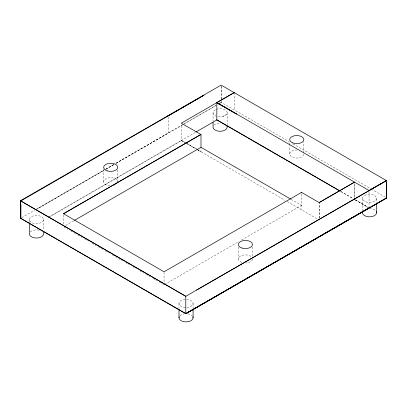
<?xml version="1.0" encoding="UTF-8"?>
<svg xmlns="http://www.w3.org/2000/svg" width="407" height="407" viewBox="0 0 407 407"><rect width="100%" height="100%" fill="white"/><g stroke="black" fill="none" stroke-linecap="round" stroke-linejoin="round"><path stroke-width="0.31" stroke-dasharray="2.04 1.53" d="M319.144 218.121L319.154 203.195M303.754 154.329A7.056 4.05 0.3 0 1 296.24 158.074A7.056 4.05 0.3 0 1 289.667 153.739L289.708 145.569M289.713 144.943L289.728 141.799M303.759 153.073L303.815 141.763M319.154 218.132L319.256 203.266M354.599 197.558L354.695 183.415L354.706 197.619M376.577 198.367L376.338 199.42A7.056 4.075 0 0 1 364.53 201.246L363.405 200.402A7.056 4.075 0 0 1 364.53 195.487L365.99 194.836A7.056 4.075 0 0 1 375.63 196.327L376.577 198.367L376.577 202.752M35.938 209.727L103.602 170.574M105.805 169.302L114.057 164.53M116.254 163.253L182.814 124.746M183.364 124.425L216.351 105.342M220.197 103.113L221.296 102.478L289.229 141.702M48.265 217.486L195.574 132.25M105.057 169.526L36.839 208.979L103.775 170.365M105.606 169.205L113.863 164.433M116.061 163.161L183.735 124.023M184.285 123.708L216.193 105.255M220.045 103.027L221.143 102.391L221.143 101.155M21.744 217.689L34.651 210.241M105.968 169.098L115.298 163.716M115.842 163.4L168.518 133.013L168.518 116.316M222.746 116.529L226.592 114.311M49.359 216.85L181.547 140.532L184.788 142.384M65.695 225.427L73.947 220.665M164.611 284.442L238.858 241.575M241.605 239.988L301.551 205.377L301.551 193.646M186.945 143.62L196.667 149.171M197.212 149.481L200.992 151.638L200.992 148.555M293.081 143.925L370.691 188.726M371.24 189.046L385.551 197.309M340.868 191.478L352.94 198.453M355.769 200.086L368.004 207.153M340.908 191.575L352.986 198.55M355.082 199.857L367.953 207.295M291.158 199.374L301.551 205.377M181.4 140.329L185.205 142.526M185.75 142.842L196.637 149.125M197.181 149.44L200.992 151.638M185.953 143.076L181.4 140.451L181.4 124.359M186.503 143.396L197.517 149.756M198.067 150.071L285.083 200.31M287.286 201.582L318.045 219.353M64.047 227.014L67.893 229.238M70.64 230.825L75.585 233.679M77.783 234.946L82.178 237.485M84.376 238.756L88.227 240.975M92.074 243.198L95.92 245.416M98.118 246.688L102.513 249.226M105.26 250.814L109.107 253.032M112.403 254.935L122.843 260.963M125.595 262.551L129.441 264.769M132.738 266.677L136.584 268.895M139.881 270.797L143.727 273.021M145.925 274.287L149.771 276.511M153.068 278.413L156.914 280.637M159.661 282.219L164.062 284.758M355.163 199.812L369.027 207.911M221.154 86.34L221.281 100.615M221.286 101.236L221.296 102.478M369.032 191.738L369.068 207.153M362.464 198.367L362.464 212.149M301.053 205.087L301.053 209.534M252.462 247.008L252.462 257.046M238.349 247.013L238.349 258.933M234.188 92.633L234.188 109.926M227.172 112.79L227.172 124.69M221.143 86.335L221.143 100.539M213.054 112.79L213.054 120.93M193.096 303.418L193.096 308.43M178.983 303.418L178.983 308.43M164.062 272.41L164.062 282.906M117.765 169.836L117.765 181.751A7.056 4.07 0 0 0 110.913 177.681A7.056 4.07 0 0 0 103.663 181.517A7.056 4.07 0 0 0 110.094 185.811M103.648 169.21L103.653 181.751M63.497 214.967L63.497 224.232M43.503 219.541L43.503 230.189M29.39 219.541L29.39 222.049M186.655 299.359A7.056 4.075 0 0 1 193.091 303.597A7.056 4.075 0 0 1 186.04 307.494M185.429 307.478A7.056 4.075 0 0 1 178.988 303.24A7.056 4.075 0 0 1 186.04 299.343M218.284 116.723A7.056 4.075 0 0 0 221.937 116.723L225.102 115.669L226.928 113.843A7.056 4.075 0 0 0 225.102 109.905L223.641 109.259A7.056 4.075 0 0 0 216.585 109.259M216.585 116.316A7.056 4.075 0 0 1 216.066 109.452M179.93 315.786A7.056 4.075 0 0 1 184.213 313.889M187.866 313.889A7.056 4.075 0 0 1 192.155 315.786M30.332 231.914A7.056 4.075 0 0 1 39.428 230.255M369.52 208.699A7.056 4.075 0 0 1 375.63 210.734M214.001 125.158A7.056 4.075 0 0 1 220.111 123.123M289.667 153.739A7.056 4.05 0.3 0 1 297.186 149.99M252.467 258.928A7.056 4.07 0 0 1 246.021 262.988M241.88 262.459A7.056 4.07 0 0 1 240.415 256.054A7.056 4.07 0 0 1 251.521 256.893M115.7 184.63A7.056 4.07 0 0 1 114.24 185.277M37.993 223.474L36.447 223.616A7.056 4.075 0 0 1 30.332 221.581L29.63 220.599A7.056 4.075 0 0 1 34.62 215.608A7.056 4.075 0 0 1 43.264 218.488A7.056 4.075 0 0 1 38.273 223.479L37.993 223.474"/><path stroke-width="0.61" d="M386.416 180.586L185.79 296.291L20.35 200.778L221.143 85.099L386.416 180.586L369.027 190.501L216.794 102.554L234.188 92.633L181.293 123.179L200.982 134.529L63.497 213.731L164.062 271.795L301.551 192.409M354.589 199.405L354.599 198.173M369.073 207.768L185.79 313.7L20.671 218.31L20.35 200.778M20.889 218.437L20.961 204.716M196.571 290.069L386.65 180.535L386.65 197.944L185.79 313.583L20.671 218.31L20.671 201.017L203.999 95.243L168.518 115.695M218.549 104.065L219.648 103.429M196.118 131.934L216.834 119.943L216.834 102.656L236.467 113.991L216.834 102.656M63.497 213.731L200.992 134.351L200.992 147.319L74.496 220.35M301.053 192.124L319.154 202.574L354.543 182.143M386.65 197.944L185.79 313.7L386.65 197.944L386.441 182.448M167.562 115.97L168.284 115.649M216.834 119.826L340.318 191.163M216.834 119.943L339.809 190.944M200.992 147.319L290.608 199.059M20.961 200.987L185.79 296.291L185.79 313.7M319.154 202.574L354.629 182.092M376.577 203.378L376.577 212.775M354.706 198.234L354.706 199.471M213.054 122.186L213.054 127.198A7.056 4.075 0 0 0 221.032 131.237A7.056 4.075 0 0 0 226.928 126.139M193.096 309.681L193.096 317.826M178.983 309.681L178.983 317.826M43.503 231.446L43.503 233.949A7.056 4.075 0 0 1 36.447 238.024A7.056 4.075 0 0 1 29.39 233.949L29.39 222.675M192.857 316.768A7.056 4.075 0 0 1 186.04 321.901A7.056 4.075 0 0 1 179.222 316.768M376.338 211.716A7.056 4.075 0 0 1 369.52 216.85A7.056 4.075 0 0 1 362.703 211.716M107.178 170.854A7.056 4.07 0 0 0 117.765 167.328A7.056 4.07 0 0 0 107.178 163.802A7.056 4.07 0 0 0 107.178 170.854M241.875 248.026A7.056 4.07 0 0 0 252.462 244.5A7.056 4.07 0 0 0 241.875 240.975A7.056 4.07 0 0 0 241.875 248.026M292.852 142.933A7.056 4.05 0.3 0 0 303.826 139.881A7.056 4.05 0.3 0 0 293.671 135.938A7.056 4.05 0.3 0 0 292.852 142.933"/></g></svg>
